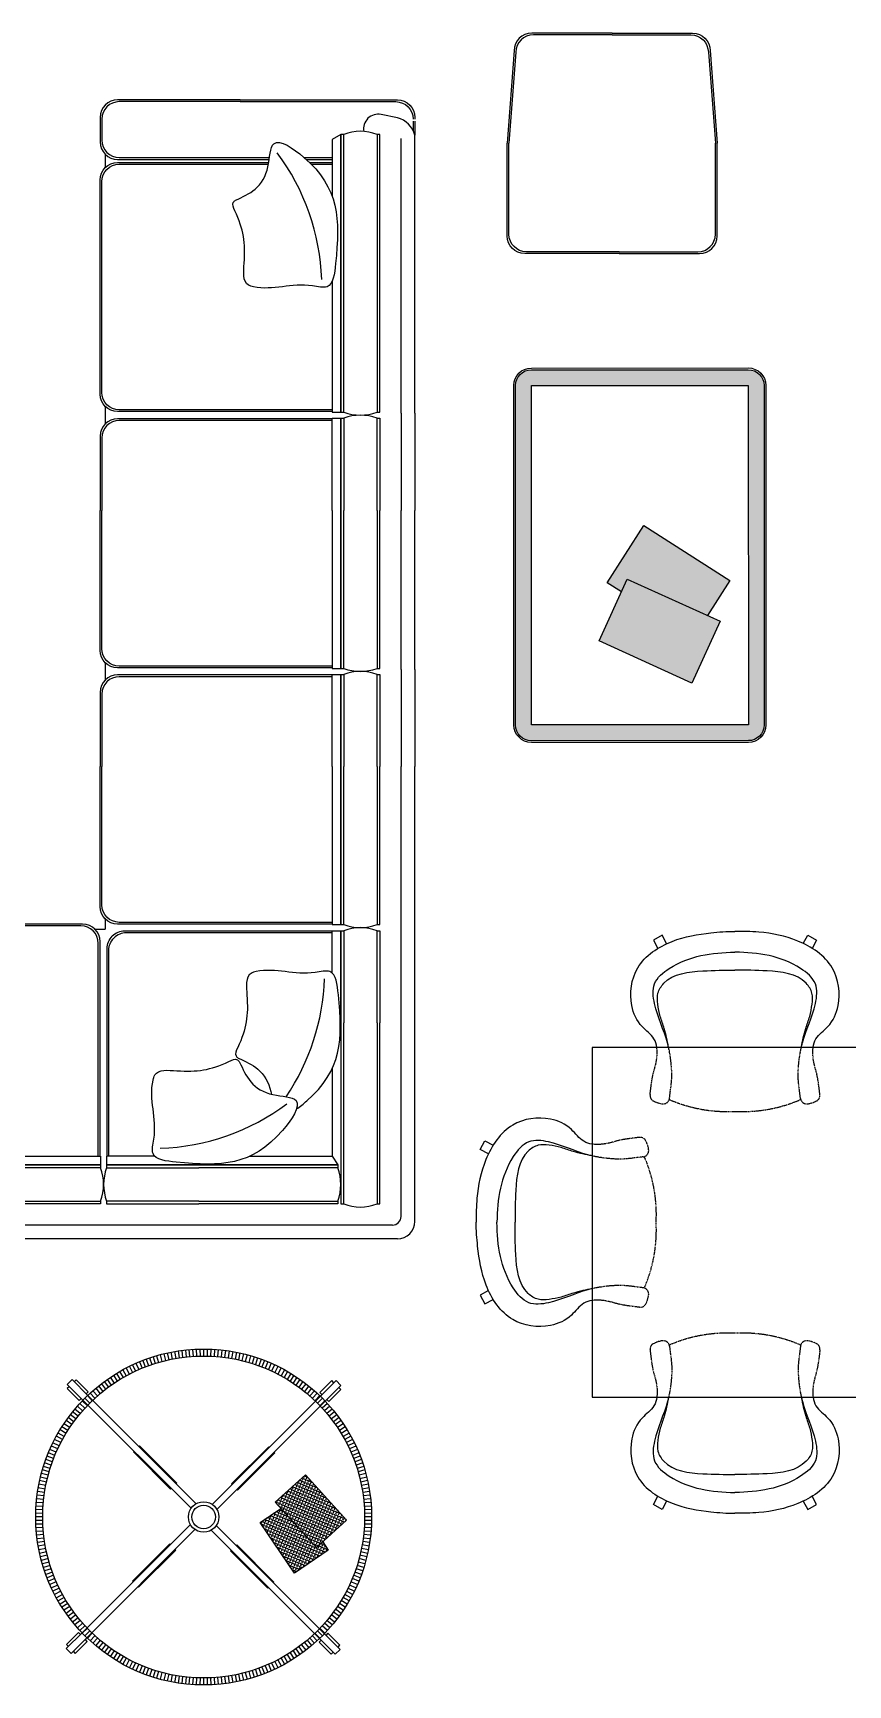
# Model space of a CAD drawing. Header units: millimetres. Extents: x -38686 to 870903, y -23218 to 232707.
# Drawn here: x 44281 to 46609, y 22085 to 26806 of the extents above; entities that cross this region are included whole.
import ezdxf

# ---------------------------------------------------------------- set-up
doc = ezdxf.new("R2010")
doc.units = ezdxf.units.MM
doc.header["$LTSCALE"] = 10
doc.linetypes.add('HIDDEN', pattern=[0.375, 0.25, -0.125])
doc.layers.add('40 - Detail Outline', color=142, linetype='Continuous')

msp = doc.modelspace()

# ---------------------------------------------------------------- hatches: boundary and pattern name
at = {"layer": '40 - Detail Outline'}
h = msp.add_hatch(dxfattribs=at)
h.set_pattern_fill('ANGLE', color=251, scale=2, angle=360.006989, style=0)
h.set_pattern_definition([(0.00699, (11195.629, 5214.442), (-0.001704, 13.97), [10.16, -3.81]), (90.00699, (11195.629, 5214.442), (-13.97, -0.001704), [10.16, -3.81])])
h.paths.add_polyline_path([(45659.669, 25798.702), (45659.786, 24828.702, 0.41421356), (45704.792, 24783.707), (46324.792, 24783.782, 0.41421356), (46369.786, 24828.787), (46369.669, 25798.787, 0.41421356), (46324.663, 25843.782), (45704.663, 25843.707, 0.41421356)])
h.paths.add_polyline_path([(46324.786, 24828.782), (45704.786, 24828.707), (45704.669, 25798.707), (46324.669, 25798.782)], flags=16)
h.paths.add_polyline_path([(46163.387, 24948.005), (46243.877, 25124.947), (45978.671, 25245.587), (45898.182, 25068.645)], flags=0)
h.paths.add_polyline_path([(46207.738, 25141.386), (46271.746, 25241.423), (46026.328, 25398.452), (45921.56, 25234.712), (45961.964, 25208.86), (45978.671, 25245.587)], flags=0)
h = msp.add_hatch(dxfattribs=at)
h.set_pattern_fill('ANGLE', color=251, scale=1.2, angle=156.659779, style=0)
h.set_pattern_definition([(156.65978, (73560.986, 38518.418), (-3.3208658, -7.6960883), [6.096, -2.286]), (246.65978, (73560.986, 38518.418), (7.6960883, -3.3208658), [6.096, -2.286])])
h.paths.add_polyline_path([(44989.024, 22589.725), (44929.977, 22549.838), (45027.832, 22404.979), (45124.48, 22470.267), (45108.37, 22494.116), (45090.433, 22477.856)])
h.paths.add_polyline_path([(45059.438, 22685.708), (44973.025, 22607.374), (45090.433, 22477.856), (45176.846, 22556.19)])

# ---------------------------------------------------------------- linework, layer by layer
at = {"layer": '40 - Detail Outline', "color": 0}
for p, q in [((45366.964, 26554.094), (45366.964, 26526.703)), ((45371.964, 26554.094), (45371.964, 26513.962)), ((45332.445, 25719.431), (45332.445, 26504.772)), ((45371.964, 25719.431), (45371.964, 26513.962)), ((44486.849, 26459.529), (44486.849, 26421.4)), ((44486.849, 25738.639), (44486.849, 25689.209)), ((45332.445, 25719.431), (45332.445, 25441.828)), ((45371.964, 25719.431), (45371.964, 25441.828)), ((45332.445, 24987.239), (45332.445, 25441.828)), ((45371.964, 24987.239), (45371.964, 25441.828)), ((44486.849, 25006.447), (44486.849, 24957.017)), ((45332.445, 24987.239), (45332.445, 24709.636)), ((45371.964, 24987.239), (45371.964, 24709.636)), ((45332.445, 23424.369), (45332.445, 24709.636)), ((45371.964, 23409.851), (45371.964, 24709.636)), ((44486.849, 24274.256), (44486.849, 24244.966)), ((44457.559, 24244.966), (44486.849, 24244.966)), ((45307.445, 23399.369), (43677.515, 23399.369)), ((45321.964, 23359.851), (43682.236, 23359.851))]:
    msp.add_line(p, q, dxfattribs=at)
at = {"layer": '40 - Detail Outline', "color": 252}
for p, q in [((44684.792, 23038.055), (44688.265, 23018.359)), ((44695.124, 23039.761), (44698.167, 23019.994)), ((44705.491, 23041.241), (44708.101, 23021.412)), ((44715.887, 23042.495), (44718.065, 23022.613)), ((44726.309, 23043.521), (44728.052, 23023.597)), ((44736.75, 23044.32), (44738.058, 23024.363)), ((44747.206, 23044.891), (44748.079, 23024.91)), ((44757.672, 23045.233), (44758.109, 23025.238)), ((44768.144, 23045.348), (44768.144, 23025.348)), ((44778.615, 23045.233), (44778.178, 23025.238)), ((44789.081, 23044.891), (44788.208, 23024.91)), ((44799.537, 23044.32), (44798.229, 23024.363)), ((44809.978, 23043.521), (44808.235, 23023.597)), ((44820.4, 23042.495), (44818.222, 23022.613)), ((44830.796, 23041.241), (44828.186, 23021.412)), ((44841.163, 23039.761), (44838.12, 23019.994)), ((44851.495, 23038.055), (44848.022, 23018.359)), ((44546.504, 22991.113), (44555.739, 22973.373)), ((44555.845, 22995.846), (44564.691, 22977.909)), ((44565.287, 23000.375), (44573.739, 22982.249)), ((44574.825, 23004.697), (44582.88, 22986.391)), ((44584.455, 23008.81), (44592.109, 22990.332)), ((44594.173, 23012.711), (44601.422, 22994.071)), ((44603.974, 23016.4), (44610.814, 22997.606)), ((44613.853, 23019.874), (44620.281, 23000.935)), ((44623.805, 23023.132), (44629.819, 23004.057)), ((44633.826, 23026.172), (44639.422, 23006.971)), ((44643.91, 23028.992), (44649.087, 23009.673)), ((44654.054, 23031.592), (44658.808, 23012.165)), ((44664.253, 23033.97), (44668.581, 23014.444)), ((44674.5, 23036.125), (44678.402, 23016.509)), ((44861.787, 23036.125), (44857.885, 23016.509)), ((44872.035, 23033.97), (44867.706, 23014.444)), ((44882.233, 23031.592), (44877.479, 23012.165)), ((44892.377, 23028.992), (44887.2, 23009.673)), ((44902.461, 23026.172), (44896.865, 23006.971)), ((44912.482, 23023.132), (44906.468, 23004.057)), ((44922.434, 23019.874), (44916.006, 23000.935)), ((44932.313, 23016.4), (44925.473, 22997.606)), ((44942.114, 23012.711), (44934.865, 22994.071)), ((44951.832, 23008.81), (44944.178, 22990.332)), ((44961.462, 23004.697), (44953.407, 22986.391)), ((44971, 23000.375), (44962.548, 22982.249)), ((44980.442, 22995.846), (44971.596, 22977.909)), ((44989.783, 22991.113), (44980.548, 22973.373)), ((44475.938, 22946.157), (44488.113, 22930.29)), ((44484.315, 22952.441), (44496.141, 22936.312)), ((44492.827, 22958.541), (44504.298, 22942.158)), ((44501.47, 22964.453), (44512.581, 22947.824)), ((44510.24, 22970.175), (44520.986, 22953.308)), ((44519.132, 22975.705), (44529.508, 22958.607)), ((44528.144, 22981.04), (44538.144, 22963.719)), ((44537.269, 22986.176), (44546.889, 22968.642)), ((44999.018, 22986.176), (44989.398, 22968.642)), ((45008.144, 22981.04), (44998.144, 22963.719)), ((45017.155, 22975.705), (45006.779, 22958.607)), ((45026.047, 22970.175), (45015.301, 22953.308)), ((45034.817, 22964.453), (45023.706, 22947.824)), ((45043.46, 22958.541), (45031.989, 22942.158)), ((45051.972, 22952.441), (45040.146, 22936.312)), ((45060.349, 22946.157), (45048.174, 22930.29)), ((44435.856, 22883.444), (44421.409, 22897.274)), ((44421.409, 22897.274), (44435.856, 22883.444)), ((44442.874, 22890.617), (44428.732, 22904.759)), ((44428.732, 22904.759), (44442.874, 22890.617)), ((44436.217, 22912.082), (44450.048, 22897.635)), ((44443.86, 22919.241), (44457.372, 22904.495)), ((44451.658, 22926.231), (44464.844, 22911.194)), ((44459.605, 22933.049), (44472.461, 22917.728)), ((44467.7, 22939.692), (44480.219, 22924.094)), ((45068.587, 22939.692), (45056.068, 22924.094)), ((45076.682, 22933.049), (45063.826, 22917.728)), ((45084.63, 22926.231), (45071.443, 22911.194)), ((45092.427, 22919.241), (45078.915, 22904.495)), ((45100.07, 22912.082), (45086.24, 22897.635)), ((45100.07, 22912.082), (45086.24, 22897.635)), ((45107.555, 22904.759), (45093.413, 22890.617)), ((45107.555, 22904.759), (45093.413, 22890.617)), ((45114.878, 22897.274), (45100.431, 22883.444)), ((44397.179, 22837.35), (44381.05, 22849.176)), ((44403.201, 22845.378), (44387.334, 22857.553)), ((44409.397, 22853.272), (44393.799, 22865.791)), ((44415.763, 22861.03), (44400.442, 22873.886)), ((44422.297, 22868.647), (44407.26, 22881.834)), ((44428.996, 22876.119), (44414.25, 22889.631)), ((45122.037, 22889.631), (45107.291, 22876.119)), ((45129.027, 22881.834), (45113.99, 22868.647)), ((45135.845, 22873.886), (45120.524, 22861.03)), ((45142.488, 22865.791), (45126.89, 22853.272)), ((45148.953, 22857.553), (45133.086, 22845.378)), ((45155.237, 22849.176), (45139.108, 22837.35)), ((44369.772, 22795.348), (44352.451, 22805.348)), ((44374.884, 22803.983), (44357.786, 22814.359)), ((44380.183, 22812.505), (44363.316, 22823.251)), ((44385.667, 22820.91), (44369.038, 22832.021)), ((44391.334, 22829.193), (44374.951, 22840.664)), ((45161.336, 22840.664), (45144.953, 22829.193)), ((45167.249, 22832.021), (45150.62, 22820.91)), ((45172.971, 22823.251), (45156.104, 22812.505)), ((45178.501, 22814.359), (45161.403, 22803.983)), ((45183.836, 22805.348), (45166.515, 22795.348)), ((44347.1, 22750.611), (44328.794, 22758.666)), ((44351.242, 22759.752), (44333.116, 22768.204)), ((44355.582, 22768.8), (44337.645, 22777.646)), ((44360.119, 22777.752), (44342.378, 22786.987)), ((44364.849, 22786.602), (44347.315, 22796.222)), ((45188.972, 22796.222), (45171.438, 22786.602)), ((45193.909, 22786.987), (45176.169, 22777.752)), ((45198.642, 22777.646), (45180.705, 22768.8)), ((45203.171, 22768.204), (45185.045, 22759.752)), ((45207.493, 22758.666), (45189.187, 22750.611)), ((44329.434, 22703.672), (44310.359, 22709.686)), ((44332.556, 22713.21), (44313.617, 22719.639)), ((44335.885, 22722.677), (44317.091, 22729.517)), ((44339.42, 22732.069), (44320.78, 22739.318)), ((44343.159, 22741.382), (44324.681, 22749.036)), ((45211.606, 22749.036), (45193.128, 22741.382)), ((45215.507, 22739.318), (45196.867, 22732.069)), ((45219.196, 22729.517), (45200.402, 22722.677)), ((45222.67, 22719.639), (45203.731, 22713.21)), ((45225.928, 22709.686), (45206.853, 22703.672)), ((44316.982, 22655.089), (44297.367, 22658.991)), ((44319.047, 22664.91), (44299.521, 22669.239)), ((44321.326, 22674.683), (44301.899, 22679.437)), ((44323.818, 22684.404), (44304.499, 22689.581)), ((44326.521, 22694.069), (44307.32, 22699.665)), ((45228.967, 22699.665), (45209.766, 22694.069)), ((45231.788, 22689.581), (45212.469, 22684.404)), ((45234.388, 22679.437), (45214.961, 22674.683)), ((45236.766, 22669.239), (45217.24, 22664.91)), ((45238.92, 22658.991), (45219.305, 22655.089)), ((44310.878, 22615.426), (44290.996, 22617.604)), ((44312.079, 22625.39), (44292.25, 22628)), ((44313.497, 22635.324), (44293.73, 22638.367)), ((44315.132, 22645.226), (44295.436, 22648.699)), ((45240.851, 22648.699), (45221.155, 22645.226)), ((45242.557, 22638.367), (45222.79, 22635.324)), ((45244.037, 22628), (45224.208, 22625.39)), ((45245.291, 22617.604), (45225.409, 22615.426)), ((44308.144, 22565.348), (44288.144, 22565.348)), ((44308.253, 22575.382), (44288.258, 22575.819)), ((44308.581, 22585.412), (44288.6, 22586.285)), ((44309.128, 22595.433), (44289.171, 22596.741)), ((44309.894, 22605.439), (44289.97, 22607.182)), ((45246.317, 22607.182), (45226.393, 22605.439)), ((45247.116, 22596.741), (45227.159, 22595.433)), ((45247.687, 22586.285), (45227.706, 22585.412)), ((45248.029, 22575.819), (45228.034, 22575.382)), ((45248.144, 22565.348), (45228.144, 22565.348)), ((44308.253, 22555.313), (44288.258, 22554.876)), ((44308.581, 22545.283), (44288.6, 22544.41)), ((44309.128, 22535.262), (44289.171, 22533.954)), ((44309.894, 22525.256), (44289.97, 22523.513)), ((45246.317, 22523.513), (45226.393, 22525.256)), ((45247.116, 22533.954), (45227.159, 22535.262)), ((45247.687, 22544.41), (45227.706, 22545.283)), ((45248.029, 22554.876), (45228.034, 22555.313)), ((44310.878, 22515.269), (44290.996, 22513.091)), ((44312.079, 22505.306), (44292.25, 22502.695)), ((44313.497, 22495.371), (44293.73, 22492.328)), ((44315.132, 22485.469), (44295.436, 22481.996)), ((44316.982, 22475.606), (44297.367, 22471.704)), ((45238.92, 22471.704), (45219.305, 22475.606)), ((45240.851, 22481.996), (45221.155, 22485.469)), ((45242.557, 22492.328), (45222.79, 22495.371)), ((45244.037, 22502.695), (45224.208, 22505.306)), ((45245.291, 22513.091), (45225.409, 22515.269)), ((44319.047, 22465.785), (44299.521, 22461.457)), ((44321.326, 22456.012), (44301.899, 22451.258)), ((44323.818, 22446.291), (44304.499, 22441.114)), ((44326.521, 22436.626), (44307.32, 22431.03)), ((44329.434, 22427.023), (44310.359, 22421.009)), ((45225.928, 22421.009), (45206.853, 22427.023)), ((45228.967, 22431.03), (45209.766, 22436.626)), ((45231.788, 22441.114), (45212.469, 22446.291)), ((45234.388, 22451.258), (45214.961, 22456.012)), ((45236.766, 22461.457), (45217.24, 22465.785)), ((44332.556, 22417.485), (44313.617, 22411.057)), ((44335.885, 22408.018), (44317.091, 22401.178)), ((44339.42, 22398.626), (44320.78, 22391.377)), ((44343.159, 22389.313), (44324.681, 22381.66)), ((44347.1, 22380.084), (44328.794, 22372.029)), ((45207.493, 22372.029), (45189.187, 22380.084)), ((45211.606, 22381.66), (45193.128, 22389.313)), ((45215.507, 22391.377), (45196.867, 22398.626)), ((45219.196, 22401.178), (45200.402, 22408.018)), ((45222.67, 22411.057), (45203.731, 22417.485)), ((44351.242, 22370.943), (44333.116, 22362.491)), ((44355.582, 22361.895), (44337.645, 22353.049)), ((44360.119, 22352.943), (44342.378, 22343.708)), ((44364.849, 22344.093), (44347.315, 22334.473)), ((44369.772, 22335.348), (44352.451, 22325.348)), ((45183.836, 22325.348), (45166.515, 22335.348)), ((45188.972, 22334.473), (45171.438, 22344.093)), ((45193.909, 22343.708), (45176.169, 22352.943)), ((45198.642, 22353.049), (45180.705, 22361.895)), ((45203.171, 22362.491), (45185.045, 22370.943)), ((44374.884, 22326.712), (44357.786, 22316.336)), ((44380.183, 22318.19), (44363.316, 22307.444)), ((44385.667, 22309.785), (44369.038, 22298.674)), ((44391.334, 22301.502), (44374.951, 22290.031)), ((44397.179, 22293.345), (44381.05, 22281.519)), ((44403.201, 22285.317), (44387.334, 22273.142)), ((45148.953, 22273.142), (45133.086, 22285.317)), ((45155.237, 22281.519), (45139.108, 22293.345)), ((45161.336, 22290.031), (45144.953, 22301.502)), ((45167.249, 22298.674), (45150.62, 22309.785)), ((45172.971, 22307.444), (45156.104, 22318.19)), ((45178.501, 22316.336), (45161.403, 22326.712)), ((44409.397, 22277.423), (44393.799, 22264.904)), ((44415.763, 22269.665), (44400.442, 22256.81)), ((44422.297, 22262.048), (44407.26, 22248.862)), ((44407.26, 22248.862), (44422.297, 22262.048)), ((44428.996, 22254.576), (44414.25, 22241.064)), ((44414.25, 22241.064), (44428.996, 22254.576)), ((44435.856, 22247.252), (44421.409, 22233.421)), ((44421.409, 22233.421), (44435.856, 22247.252)), ((44442.874, 22240.078), (44428.732, 22225.936)), ((44442.874, 22240.078), (44428.732, 22225.936)), ((44428.732, 22225.936), (44442.874, 22240.078)), ((44428.732, 22225.936), (44442.874, 22240.078)), ((45107.555, 22225.936), (45093.413, 22240.078)), ((45093.413, 22240.078), (45107.555, 22225.936)), ((45114.878, 22233.421), (45100.431, 22247.252)), ((45100.431, 22247.252), (45114.878, 22233.421)), ((45122.037, 22241.064), (45107.291, 22254.576)), ((45129.027, 22248.862), (45113.99, 22262.048)), ((45135.845, 22256.81), (45120.524, 22269.665)), ((45142.488, 22264.904), (45126.89, 22277.423)), ((44450.048, 22233.06), (44436.217, 22218.613)), ((44450.048, 22233.06), (44436.217, 22218.613)), ((44436.217, 22218.613), (44450.048, 22233.06)), ((44436.217, 22218.613), (44450.048, 22233.06)), ((44457.372, 22226.2), (44443.86, 22211.454)), ((44464.844, 22219.501), (44451.658, 22204.464)), ((44472.461, 22212.967), (44459.605, 22197.646)), ((44480.219, 22206.601), (44467.7, 22191.003)), ((44488.113, 22200.405), (44475.938, 22184.538)), ((44496.141, 22194.383), (44484.315, 22178.254)), ((44504.298, 22188.538), (44492.827, 22172.155)), ((45031.989, 22188.538), (45043.46, 22172.155)), ((45040.146, 22194.383), (45051.972, 22178.254)), ((45048.174, 22200.405), (45060.349, 22184.538)), ((45056.068, 22206.601), (45068.587, 22191.003)), ((45063.826, 22212.967), (45076.682, 22197.646)), ((45071.443, 22219.501), (45084.63, 22204.464)), ((45078.915, 22226.2), (45092.427, 22211.454)), ((45086.24, 22233.06), (45100.07, 22218.613)), ((44512.581, 22182.872), (44501.47, 22166.242)), ((44520.986, 22177.388), (44510.24, 22160.52)), ((44529.508, 22172.088), (44519.132, 22154.99)), ((44538.144, 22166.976), (44528.144, 22149.655)), ((44546.889, 22162.053), (44537.269, 22144.519)), ((44555.739, 22157.323), (44546.504, 22139.582)), ((44564.691, 22152.786), (44555.845, 22134.849)), ((44573.739, 22148.446), (44565.287, 22130.32)), ((44582.88, 22144.304), (44574.825, 22125.998)), ((44592.109, 22140.363), (44584.455, 22121.885)), ((44944.178, 22140.363), (44951.832, 22121.885)), ((44953.407, 22144.304), (44961.462, 22125.998)), ((44962.548, 22148.446), (44971, 22130.32)), ((44971.596, 22152.786), (44980.442, 22134.849)), ((44980.548, 22157.323), (44989.783, 22139.582)), ((44989.398, 22162.053), (44999.018, 22144.519)), ((44998.144, 22166.976), (45008.144, 22149.655)), ((45006.779, 22172.088), (45017.155, 22154.99)), ((45015.301, 22177.388), (45026.047, 22160.52)), ((45023.706, 22182.872), (45034.817, 22166.242)), ((44601.422, 22136.624), (44594.173, 22117.984)), ((44610.814, 22133.089), (44603.974, 22114.295)), ((44620.281, 22129.76), (44613.853, 22110.821)), ((44629.819, 22126.638), (44623.805, 22107.563)), ((44639.422, 22123.725), (44633.826, 22104.524)), ((44649.087, 22121.022), (44643.91, 22101.703)), ((44658.808, 22118.53), (44654.054, 22099.103)), ((44668.581, 22116.251), (44664.253, 22096.725)), ((44678.402, 22114.186), (44674.5, 22094.571)), ((44688.265, 22112.336), (44684.792, 22092.64)), ((44698.167, 22110.701), (44695.124, 22090.934)), ((44708.101, 22109.283), (44705.491, 22089.454)), ((44718.065, 22108.082), (44715.887, 22088.201)), ((44728.052, 22107.098), (44726.309, 22087.174)), ((44738.058, 22106.332), (44736.75, 22086.375)), ((44748.079, 22105.785), (44747.206, 22085.804)), ((44758.109, 22105.457), (44757.672, 22085.462)), ((44768.144, 22105.348), (44768.144, 22085.348)), ((44778.178, 22105.457), (44778.615, 22085.462)), ((44788.208, 22105.785), (44789.081, 22085.804)), ((44798.229, 22106.332), (44799.537, 22086.375)), ((44808.235, 22107.098), (44809.978, 22087.174)), ((44818.222, 22108.082), (44820.4, 22088.201)), ((44828.186, 22109.283), (44830.796, 22089.454)), ((44838.12, 22110.701), (44841.163, 22090.934)), ((44848.022, 22112.336), (44851.495, 22092.64)), ((44857.885, 22114.186), (44861.787, 22094.571)), ((44867.706, 22116.251), (44872.035, 22096.725)), ((44877.479, 22118.53), (44882.233, 22099.103)), ((44887.2, 22121.022), (44892.377, 22101.703)), ((44896.865, 22123.725), (44902.461, 22104.524)), ((44906.468, 22126.638), (44912.482, 22107.563)), ((44916.006, 22129.76), (44922.434, 22110.821)), ((44925.473, 22133.089), (44932.313, 22114.295)), ((44934.865, 22136.624), (44942.114, 22117.984))]:
    msp.add_line(p, q, dxfattribs=at)
at = {"layer": '40 - Detail Outline', "color": 0}
for points in [[(45935.569, 26805.884), (45705.663, 26805.86, 0.41421356), (45655.668, 26755.856), (45635.694, 26490.854)], [(45935.569, 26800.884), (45710.663, 26800.861, 0.41421356), (45660.668, 26750.856), (45640.694, 26490.854)], [(45935.569, 26805.884), (46165.471, 26805.909, -0.41421356), (46215.477, 26755.914), (46235.506, 26490.913)], [(45935.569, 26800.884), (46160.472, 26800.908, -0.41421356), (46210.477, 26750.914), (46230.506, 26490.913)], [(44872.084, 26614.845), (44522.204, 26614.845, 0.41421356), (44472.204, 26564.845), (44472.204, 26494.884, 0.41421356), (44522.204, 26444.884), (44955.613, 26444.884)], [(44872.084, 26609.845), (44527.204, 26609.845, 0.41421356), (44477.204, 26559.845), (44477.204, 26499.884, 0.41421356), (44527.204, 26449.884), (44956.315, 26449.884)], [(44872.084, 26614.845), (45321.964, 26614.845, -0.41421356), (45371.964, 26564.845), (45371.964, 26559.845)], [(44872.084, 26609.845), (45316.964, 26609.845, -0.41421356), (45366.964, 26559.845)], [(45371.964, 26069.834), (45371.964, 26513.962, 0.25814287), (45321.964, 26563.962), (45275.356, 26573.308, 0.5290298), (45225.609, 26524.735, 0.3850498)], [(45955.632, 26175.886), (45685.726, 26175.859, -0.41421356), (45635.721, 26225.854), (45635.694, 26490.854)], [(45955.631, 26180.886), (45690.725, 26180.859, -0.41421356), (45640.72, 26230.854), (45640.694, 26490.854)], [(45955.631, 26180.886), (46180.534, 26180.906, 0.41421356), (46230.529, 26230.91), (46230.506, 26490.913)], [(45955.632, 26175.886), (46185.534, 26175.906, 0.41421356), (46235.53, 26225.91), (46235.506, 26490.913)], [(45135.668, 25723.994), (44522.204, 25723.994, -0.41421356), (44472.204, 25773.994), (44472.204, 26386.045, -0.41421356), (44522.204, 26436.045), (44954.309, 26436.045)], [(45135.668, 25728.994), (44527.204, 25728.994, -0.41421356), (44477.204, 25778.994), (44477.204, 26381.045, -0.41421356), (44527.204, 26431.045), (44953.48, 26431.045)], [(45135.668, 25703.853), (44522.204, 25703.853, 0.41421356), (44472.204, 25653.853), (44472.204, 25441.828)], [(45135.668, 25698.853), (44527.204, 25698.853, 0.41421356), (44477.204, 25648.853), (44477.204, 25441.828)], [(45135.668, 24991.803), (44522.204, 24991.803, -0.41421356), (44472.204, 25041.803), (44472.204, 25441.828)], [(45135.668, 24996.803), (44527.204, 24996.803, -0.41421356), (44477.204, 25046.803), (44477.204, 25441.828)], [(45135.668, 24971.662), (44522.204, 24971.662, 0.41421356), (44472.204, 24921.662), (44472.204, 24709.636)], [(45135.668, 24966.662), (44527.204, 24966.662, 0.41421356), (44477.204, 24916.662), (44477.204, 24709.636)], [(45135.668, 24259.611), (44522.204, 24259.611, -0.41421356), (44472.204, 24309.611), (44472.204, 24709.636)], [(45135.668, 24264.611), (44527.204, 24264.611, -0.41421356), (44477.204, 24314.611), (44477.204, 24709.636)], [(44472.204, 23596.147), (44472.204, 24209.611, 0.41421356), (44422.204, 24259.611), (43810.153, 24259.611, 0.41421356), (43760.153, 24209.611), (43760.153, 23777.506)], [(44467.204, 23596.147), (44467.204, 24204.611, 0.41421356), (44417.204, 24254.611), (43815.153, 24254.611, 0.41421356), (43765.153, 24204.611), (43765.153, 23778.335)], [(44492.345, 23596.147), (44492.345, 24189.47, -0.19891237), (44506.989, 24224.825, -0.19891237)], [(44497.345, 23596.147), (44497.345, 24184.47, -0.19891237), (44511.989, 24219.825, -0.19891237)], [(45135.668, 24239.47), (44542.345, 24239.47, 0.19891237), (44506.989, 24224.825, 0.19891237)], [(45135.668, 24234.47), (44547.345, 24234.47, 0.19891237), (44511.989, 24219.825, 0.19891237)]]:
    msp.add_lwpolyline(points, format="xyb", dxfattribs=at)
for points in [[(45135.668, 26097.147), (45135.668, 25722.633), (45160.375, 25722.633), (45160.375, 26516.358), (45135.668, 26501.747), (45135.668, 26338.591)], [(45055.523, 26449.884), (45135.668, 26449.884)], [(45061.144, 26444.884), (45135.668, 26444.884)], [(45070.574, 26436.045), (45135.668, 26436.045)], [(45075.623, 26431.045), (45135.668, 26431.045)], [(45135.668, 25441.828), (45135.668, 25705.214), (45160.375, 25705.214), (45160.375, 25441.828)], [(45160.375, 25441.828), (45160.375, 25705.214), (45168.631, 25705.214), (45168.631, 25441.828)], [(45263.708, 25441.828), (45263.708, 25705.214), (45271.964, 25705.214), (45271.964, 25441.828)], [(45135.668, 25441.828), (45135.668, 24990.441), (45160.375, 24990.441), (45160.375, 25441.828)], [(45160.375, 25441.828), (45160.375, 24990.441), (45168.631, 24990.441), (45168.631, 25441.828)], [(45263.708, 25441.828), (45263.708, 24990.441), (45271.964, 24990.441), (45271.964, 25441.828)], [(45961.964, 25208.86), (45921.56, 25234.712), (46026.328, 25398.452), (46271.746, 25241.423), (46207.738, 25141.386)], [(45135.668, 24709.636), (45135.668, 24973.023), (45160.375, 24973.023), (45160.375, 24709.636)], [(45160.375, 24709.636), (45160.375, 24973.023), (45168.631, 24973.023), (45168.631, 24709.636)], [(45263.708, 24709.636), (45263.708, 24973.023), (45271.964, 24973.023), (45271.964, 24709.636)], [(45135.668, 24709.636), (45135.668, 24258.25), (45160.375, 24258.25), (45160.375, 24709.636)], [(45160.375, 24709.636), (45160.375, 24258.25), (45168.631, 24258.25), (45168.631, 24709.636)], [(45263.708, 24709.636), (45263.708, 24258.25), (45271.964, 24258.25), (45271.964, 24709.636)], [(45135.668, 24119.539), (45135.668, 24240.831), (45160.375, 24240.831), (45160.375, 23977.445)], [(45160.375, 23977.445), (45160.375, 24240.831), (45168.631, 24240.831), (45168.631, 23977.445)], [(45263.708, 23977.445), (45263.708, 24240.831), (45271.964, 24240.831), (45271.964, 23977.445)], [(46091.366, 24204.039), (46078.565, 24227.69), (46053.3, 24214.015), (46066.147, 24190.278)], [(46481.823, 24204.039), (46494.624, 24227.69), (46519.89, 24214.015), (46507.042, 24190.278)], [(45160.375, 23977.445), (45160.375, 23459.851), (45168.631, 23459.851), (45168.631, 23977.445)], [(45263.708, 23977.445), (45263.708, 23459.851), (45271.964, 23459.851), (45271.964, 23977.445)], [(45135.668, 23846.681), (45135.668, 23596.147)], [(45581.787, 23602.636), (45558.136, 23615.437), (45571.81, 23640.703), (45595.548, 23627.856)], [(44099.051, 23596.147), (44473.565, 23596.147), (44473.565, 23571.44), (43679.84, 23571.44), (43694.451, 23596.147), (43857.607, 23596.147)], [(44628.588, 23596.147), (44490.984, 23596.147), (44490.984, 23571.44), (44754.37, 23571.44)], [(44754.37, 23571.44), (44490.984, 23571.44), (44490.984, 23563.184), (44754.37, 23563.184)], [(44899.312, 23596.147), (45135.668, 23596.147), (45151.354, 23571.44), (44754.37, 23571.44)], [(44754.37, 23571.44), (45151.354, 23571.44), (45151.354, 23563.184), (44754.37, 23563.184)], [(44754.37, 23468.107), (44490.984, 23468.107), (44490.984, 23459.851), (44754.37, 23459.851)], [(44754.37, 23468.107), (45151.354, 23468.107), (45151.354, 23459.851), (44754.37, 23459.851)], [(45581.787, 23212.18), (45558.136, 23199.379), (45571.81, 23174.113), (45595.548, 23186.96)], [(44423.164, 22899.098), (44378.213, 22944.05), (44391.986, 22957.823), (44436.987, 22912.822)], [(44432.385, 22917.424), (44438.126, 22923.166), (44403.877, 22957.415), (44398.135, 22951.674)], [(45140.696, 22949.129), (45134.847, 22954.979), (45100.597, 22920.73), (45106.447, 22914.88)], [(45101.894, 22910.327), (45146.846, 22955.279), (45160.619, 22941.505), (45115.618, 22896.504)], [(44384.362, 22937.9), (44378.512, 22932.051), (44412.762, 22897.801), (44418.611, 22903.651)], [(45120.22, 22901.107), (45125.962, 22895.365), (45160.211, 22929.614), (45154.47, 22935.356)], [(46091.366, 22610.777), (46078.565, 22587.126), (46053.3, 22600.801), (46066.147, 22624.538)], [(46481.823, 22610.777), (46494.624, 22587.126), (46519.89, 22600.801), (46507.042, 22624.538)], [(45108.37, 22494.116), (45124.48, 22470.267), (45027.832, 22404.979), (44929.977, 22549.838), (44989.024, 22589.725)], [(44434.393, 22220.368), (44389.441, 22175.417), (44375.668, 22189.19), (44420.669, 22234.191)], [(44416.067, 22229.589), (44410.325, 22235.33), (44376.076, 22201.081), (44381.817, 22195.339)], [(44395.591, 22181.566), (44401.44, 22175.716), (44435.69, 22209.966), (44429.84, 22215.815)], [(45103.903, 22213.271), (45098.161, 22207.529), (45132.41, 22173.28), (45138.152, 22179.021)], [(45113.123, 22231.597), (45158.075, 22186.645), (45144.301, 22172.872), (45099.3, 22217.873)], [(45151.925, 22192.795), (45157.775, 22198.644), (45123.526, 22232.894), (45117.676, 22227.044)]]:
    msp.add_lwpolyline(points, dxfattribs=at)
for points in [[(45160.375, 26516.358), (45160.375, 25722.633), (45168.631, 25722.633), (45168.631, 26516.358)], [(45263.708, 26516.358), (45263.708, 25722.633), (45271.964, 25722.633), (45271.964, 26516.358)], [(45704.669, 25798.707), (46324.669, 25798.782), (46324.786, 24828.782), (45704.786, 24828.707)], [(45898.182, 25068.645), (45978.671, 25245.587), (46243.877, 25124.947), (46163.387, 24948.005)], [(48628.418, 23907.408), (45878.418, 23907.408), (45878.418, 22907.408), (48628.418, 22907.408)], [(43679.84, 23571.44), (44473.565, 23571.44), (44473.565, 23563.184), (43679.84, 23563.184)], [(43679.84, 23468.107), (44473.565, 23468.107), (44473.565, 23459.851), (43679.84, 23459.851)], [(45176.846, 22556.19), (45090.433, 22477.856), (44973.025, 22607.374), (45059.438, 22685.708)]]:
    msp.add_lwpolyline(points, close=True, dxfattribs=at)
for points in [[(45704.663, 25848.707), (46324.663, 25848.782, -0.41421356), (46374.669, 25798.788), (46374.786, 24828.788, -0.41421356), (46324.792, 24778.782), (45704.792, 24778.707, -0.41421356), (45654.786, 24828.701), (45654.669, 25798.701, -0.41421356)], [(45704.663, 25843.707), (46324.663, 25843.782, -0.41421356), (46369.669, 25798.787), (46369.786, 24828.787, -0.41421356), (46324.792, 24783.782), (45704.792, 24783.707, -0.41421356), (45659.786, 24828.702), (45659.669, 25798.702, -0.41421356)]]:
    msp.add_lwpolyline(points, format="xyb", close=True, dxfattribs=at)
at = {"layer": '40 - Detail Outline', "color": 251}
for points in [[(44732.173, 22590.09), (44423.164, 22899.098)], [(44436.987, 22912.822), (44746.529, 22603.28)], [(44792.885, 22601.318), (45101.894, 22910.327)], [(45115.618, 22896.504), (44806.076, 22586.962)], [(44569.115, 22753.147), (44567.326, 22751.358), (44673.735, 22644.949), (44675.524, 22646.738)], [(44689.297, 22660.512), (44691.141, 22662.355), (44584.732, 22768.764), (44582.888, 22766.921)], [(44955.943, 22764.376), (44954.154, 22766.165), (44847.745, 22659.756), (44849.534, 22657.967)], [(44863.308, 22644.194), (44865.151, 22642.35), (44971.56, 22748.759), (44969.717, 22750.603)], [(44420.669, 22234.191), (44730.211, 22543.733)], [(44743.402, 22529.377), (44434.393, 22220.368)], [(45099.3, 22217.873), (44789.758, 22527.415)], [(44804.114, 22540.606), (45113.123, 22231.597)], [(44672.979, 22486.501), (44671.136, 22488.345), (44564.727, 22381.936), (44566.57, 22380.092)], [(44580.344, 22366.319), (44582.133, 22364.53), (44688.542, 22470.939), (44686.753, 22472.728)], [(44846.99, 22470.183), (44845.146, 22468.34), (44951.555, 22361.931), (44953.399, 22363.774)], [(44967.172, 22377.548), (44968.961, 22379.337), (44862.552, 22485.746), (44860.763, 22483.957)]]:
    msp.add_lwpolyline(points, dxfattribs=at)
at = {"layer": '40 - Detail Outline', "color": 252}
msp.add_circle((44768.144, 22565.348), 480, dxfattribs=at)
at = {"layer": '40 - Detail Outline', "color": 0}
msp.add_circle((44768.144, 22565.348), 460, dxfattribs=at)
at = {"layer": '40 - Detail Outline', "color": 251}
for radius in [43.658, 33.658]:
    msp.add_circle((44768.144, 22565.348), radius, dxfattribs=at)
at = {"layer": '40 - Detail Outline', "color": 0}
for centre, radius, start, end in [((45216.169, 26390.973), 134.094, 69.236306, 110.763694), ((45216.169, 25848.018), 134.094, 249.236306, 290.763694), ((45216.169, 25579.829), 134.094, 69.236306, 110.763694), ((45216.169, 25115.826), 134.094, 249.236306, 290.763694), ((45216.169, 24847.638), 134.094, 69.236306, 110.763694), ((45216.169, 24383.635), 134.094, 249.236306, 290.763694), ((45216.169, 24115.446), 134.094, 69.236306, 110.763694), ((44348.18, 23515.646), 134.094, 339.236306, 20.763694), ((44616.369, 23515.646), 134.094, 159.236306, 200.763694), ((45025.969, 23515.646), 134.094, 339.236306, 20.763694), ((45216.169, 23585.236), 134.094, 249.236306, 290.763694), ((45307.445, 23424.369), 25, 270, 0), ((45321.964, 23409.851), 50, 270, 0)]:
    msp.add_arc(centre, radius, start, end, dxfattribs=at)
at = {"layer": '40 - Detail Outline', "color": 252}
for centre, start, end in [((44461.742, 26079.266), 1.974088, 36.629366), ((44469.713, 24125.514), 326.116294, 358.025912), ((44621.959, 24262.783), 271.974088, 306.629366)]:
    msp.add_arc(centre, 644.126, start, end, dxfattribs=at)
at = {"layer": '40 - Detail Outline', "color": 252, "linetype": 'HIDDEN'}
for centre, radius, start, end in [((46061.738, 23770.159), 18, 173.378009, 242.226309), ((46090.216, 23824.232), 79.113, 242.226309, 261.904108), ((46081.609, 23763.728), 18, 261.904108, 353.42101), ((46264.486, 24139.927), 415.996, 246.572477, 273.0465), ((46308.703, 24139.927), 415.996, 266.9535, 293.427523), ((46491.58, 23763.728), 18, 186.57899, 278.095892), ((46482.974, 23824.232), 79.113, 278.095892, 297.773691), ((46511.451, 23770.159), 18, 297.773691, 6.621991), ((46015.666, 23632.264), 18, 27.773691, 96.621991), ((46022.098, 23612.394), 18, 276.57899, 8.095892), ((45961.594, 23603.787), 79.113, 8.095892, 27.773691), ((45645.898, 23429.517), 415.996, 356.9535, 23.427523), ((45645.898, 23385.299), 415.996, 336.572477, 3.0465), ((46022.098, 23202.422), 18, 351.904108, 83.42101), ((45961.594, 23211.029), 79.113, 332.226309, 351.904108), ((46015.666, 23182.552), 18, 263.378009, 332.226309), ((46264.486, 22674.889), 415.996, 86.9535, 113.427523), ((46308.703, 22674.889), 415.996, 66.572477, 93.0465), ((46061.738, 23044.657), 18, 117.773691, 186.621991), ((46090.216, 22990.585), 79.113, 98.095892, 117.773691), ((46081.609, 23051.088), 18, 6.57899, 98.095892), ((46491.58, 23051.088), 18, 81.904108, 173.42101), ((46482.974, 22990.585), 79.113, 62.226309, 81.904108), ((46511.451, 23044.657), 18, 353.378009, 62.226309)]:
    msp.add_arc(centre, radius, start, end, dxfattribs=at)
at = {"layer": '40 - Detail Outline', "color": 252}
for points in [[(44859.086, 26328.157), (44915.342, 26359.979), (44952.031, 26423.623), (44969.153, 26489.715), (45054.76, 26450.549), (45145.26, 26147.016), (45120.8, 26080.924), (45079.219, 26083.372), (44910.45, 26080.924), (44896.067, 26085.899), (44884.036, 26148.513), (44857.566, 26297.822), (44852.754, 26321.903), (44859.08, 26328.157)], [(44870.85, 23865.44), (44902.672, 23809.183), (44966.316, 23772.494), (45032.408, 23755.373), (44993.242, 23669.765), (44689.709, 23579.266), (44623.617, 23603.725), (44626.065, 23645.306), (44623.617, 23814.075), (44628.593, 23828.458), (44691.206, 23840.49), (44840.515, 23866.959), (44864.597, 23871.772), (44870.85, 23865.446)]]:
    msp.add_spline(points, degree=3, dxfattribs=at)
at = {"layer": '40 - Detail Outline', "color": 0}
for points, knots in [([(46063.186, 23907.408), (46061.979, 23915.881), (46055.062, 23939.618), (46012.738, 23967.827), (45980.638, 24038.568), (45996.777, 24148.479), (46102.174, 24217.404), (46203.187, 24234.182), (46263.677, 24238.938), (46286.595, 24238.658)], [235.34112772, 235.34112772, 235.34112772, 235.34112772, 264.87011946, 319.0722322, 393.35255403, 514.58460498, 652.9596846, 778.44212858, 854.77538687, 854.77538687, 854.77538687, 854.77538687]), ([(46510.003, 23907.408), (46511.21, 23915.881), (46518.127, 23939.618), (46560.451, 23967.827), (46592.551, 24038.568), (46576.413, 24148.479), (46471.016, 24217.404), (46370.003, 24238.071), (46309.512, 24238.938), (46286.595, 24238.658)], [235.34112772, 235.34112772, 235.34112772, 235.34112772, 264.87011946, 319.0722322, 393.35255403, 514.58460498, 652.9596846, 778.44212858, 854.77538687, 854.77538687, 854.77538687, 854.77538687]), ([(46096.821, 23907.408), (46095.864, 23911.583), (46085.331, 23953.745), (46057.289, 24008.788), (46047.888, 24093.765), (46135.749, 24166.859), (46219.986, 24178.198), (46286.595, 24179.538)], [242.84889415, 242.84889415, 242.84889415, 242.84889415, 257.28309262, 388.88451064, 451.41041497, 519.09887007, 734.076606, 734.076606, 734.076606, 734.076606]), ([(46476.368, 23907.408), (46477.325, 23911.583), (46487.858, 23953.745), (46515.9, 24008.788), (46525.301, 24093.765), (46437.441, 24166.859), (46353.203, 24178.198), (46286.595, 24179.538)], [242.84889415, 242.84889415, 242.84889415, 242.84889415, 257.28309262, 388.88451064, 451.41041497, 519.09887007, 734.076606, 734.076606, 734.076606, 734.076606]), ([(45878.418, 23630.817), (45869.945, 23632.024), (45846.207, 23638.941), (45817.999, 23681.265), (45747.258, 23713.364), (45637.347, 23697.226), (45568.421, 23591.829), (45547.755, 23490.816), (45546.888, 23430.325), (45547.168, 23407.408)], [235.34112772, 235.34112772, 235.34112772, 235.34112772, 264.87011946, 319.0722322, 393.35255403, 514.58460498, 652.9596846, 778.44212858, 854.77538687, 854.77538687, 854.77538687, 854.77538687]), ([(45878.418, 23597.182), (45874.242, 23598.138), (45832.081, 23608.671), (45777.038, 23636.714), (45692.06, 23646.114), (45618.966, 23558.254), (45607.627, 23474.016), (45606.287, 23407.408)], [242.84889415, 242.84889415, 242.84889415, 242.84889415, 257.28309262, 388.88451064, 451.41041497, 519.09887007, 734.076606, 734.076606, 734.076606, 734.076606]), ([(45878.418, 23183.999), (45869.945, 23182.792), (45846.207, 23175.875), (45817.999, 23133.551), (45747.258, 23101.452), (45637.347, 23117.59), (45568.421, 23222.987), (45551.644, 23324), (45546.888, 23384.491), (45547.168, 23407.408)], [235.34112772, 235.34112772, 235.34112772, 235.34112772, 264.87011946, 319.0722322, 393.35255403, 514.58460498, 652.9596846, 778.44212858, 854.77538687, 854.77538687, 854.77538687, 854.77538687]), ([(45878.418, 23217.634), (45874.242, 23216.678), (45832.081, 23206.145), (45777.038, 23178.102), (45692.06, 23168.702), (45618.966, 23256.562), (45607.627, 23340.8), (45606.287, 23407.408)], [242.84889415, 242.84889415, 242.84889415, 242.84889415, 257.28309262, 388.88451064, 451.41041497, 519.09887007, 734.076606, 734.076606, 734.076606, 734.076606]), ([(46063.186, 22907.408), (46061.979, 22898.935), (46055.062, 22875.198), (46012.738, 22846.99), (45980.638, 22776.248), (45996.777, 22666.337), (46102.174, 22597.412), (46203.187, 22580.634), (46263.677, 22575.878), (46286.595, 22576.158)], [235.34112772, 235.34112772, 235.34112772, 235.34112772, 264.87011946, 319.0722322, 393.35255403, 514.58460498, 652.9596846, 778.44212858, 854.77538687, 854.77538687, 854.77538687, 854.77538687]), ([(46096.821, 22907.408), (46095.864, 22903.233), (46085.331, 22861.071), (46057.289, 22806.028), (46047.888, 22721.051), (46135.749, 22647.957), (46219.986, 22636.618), (46286.595, 22635.278)], [242.84889415, 242.84889415, 242.84889415, 242.84889415, 257.28309262, 388.88451064, 451.41041497, 519.09887007, 734.076606, 734.076606, 734.076606, 734.076606]), ([(46476.368, 22907.408), (46477.325, 22903.233), (46487.858, 22861.071), (46515.9, 22806.028), (46525.301, 22721.051), (46437.441, 22647.957), (46353.203, 22636.618), (46286.595, 22635.278)], [242.84889415, 242.84889415, 242.84889415, 242.84889415, 257.28309262, 388.88451064, 451.41041497, 519.09887007, 734.076606, 734.076606, 734.076606, 734.076606]), ([(46510.003, 22907.408), (46511.21, 22898.935), (46518.127, 22875.198), (46560.451, 22846.99), (46592.551, 22776.248), (46576.413, 22666.337), (46471.016, 22597.412), (46370.003, 22576.745), (46309.512, 22575.878), (46286.595, 22576.158)], [235.34112772, 235.34112772, 235.34112772, 235.34112772, 264.87011946, 319.0722322, 393.35255403, 514.58460498, 652.9596846, 778.44212858, 854.77538687, 854.77538687, 854.77538687, 854.77538687])]:
    msp.add_open_spline(points, degree=3, knots=knots, dxfattribs=at)
at = {"layer": '40 - Detail Outline', "color": 252}
for points, knots in [([(45033.727, 23731.445), (45043.621, 23738.313), (45164.348, 23834.869), (45166.298, 23948.583), (45144.767, 24135.114), (45038.39, 24106.397), (44970.904, 24138.472), (44886.314, 24115.369), (44898.154, 24014.108), (44889.673, 23954.176), (44855.27, 23885.995), (44864.576, 23878.592), (44867.051, 23876.623)], [272.02790636, 272.02790636, 272.02790636, 272.02790636, 300.50981778, 617.24715186, 687.7198688, 729.37266148, 898.15952412, 913.37871501, 977.1374461, 1128.7743995, 1153.33248501, 1162.22803547, 1162.22803547, 1162.22803547, 1162.22803547]), ([(46096.821, 23907.408), (46093.323, 23925.475), (46087.5, 23955.546), (46071.958, 23995.266), (46065.892, 24028.97), (46063.143, 24063.147), (46098.297, 24117.4), (46187.33, 24127.129), (46256.919, 24127.947), (46286.595, 24127.708)], [0, 0, 0, 0, 55.10812508, 91.72533472, 127.17979826, 158.28747581, 191.37462492, 308.67024429, 398.81818725, 398.81818725, 398.81818725, 398.81818725]), ([(46476.368, 23907.408), (46479.867, 23925.475), (46485.689, 23955.546), (46501.231, 23995.266), (46507.297, 24028.97), (46510.046, 24063.147), (46474.893, 24117.4), (46385.859, 24127.129), (46316.27, 24127.947), (46286.595, 24127.708)], [0, 0, 0, 0, 55.10812508, 91.72533472, 127.17979826, 158.28747581, 191.37462492, 308.67024429, 398.81818725, 398.81818725, 398.81818725, 398.81818725]), ([(44867.057, 23876.624), (44887.222, 23867.466), (44930.306, 23847.901), (44955.178, 23806.585), (44961.023, 23776.181), (44961.468, 23773.639)], [0, 0, 0, 0, 64.63299139, 138.09484378, 144.71708598, 144.71708598, 144.71708598, 144.71708598]), ([(45878.418, 23597.182), (45860.351, 23600.68), (45830.28, 23606.502), (45790.56, 23622.044), (45756.856, 23628.111), (45722.679, 23630.859), (45668.426, 23595.706), (45658.697, 23506.673), (45657.879, 23437.084), (45658.118, 23407.408)], [0, 0, 0, 0, 55.10812508, 91.72533472, 127.17979826, 158.28747581, 191.37462492, 308.67024429, 398.81818725, 398.81818725, 398.81818725, 398.81818725]), ([(45878.418, 23217.634), (45860.351, 23214.136), (45830.28, 23208.314), (45790.56, 23192.772), (45756.856, 23186.705), (45722.679, 23183.957), (45668.426, 23219.11), (45658.697, 23308.143), (45657.879, 23377.732), (45658.118, 23407.408)], [0, 0, 0, 0, 55.10812508, 91.72533472, 127.17979826, 158.28747581, 191.37462492, 308.67024429, 398.81818725, 398.81818725, 398.81818725, 398.81818725]), ([(46096.821, 22907.408), (46093.323, 22889.341), (46087.5, 22859.27), (46071.958, 22819.55), (46065.892, 22785.846), (46063.143, 22751.669), (46098.297, 22697.416), (46187.33, 22687.687), (46256.919, 22686.869), (46286.595, 22687.108)], [0, 0, 0, 0, 55.10812508, 91.72533472, 127.17979826, 158.28747581, 191.37462492, 308.67024429, 398.81818725, 398.81818725, 398.81818725, 398.81818725]), ([(46476.368, 22907.408), (46479.867, 22889.341), (46485.689, 22859.27), (46501.231, 22819.55), (46507.297, 22785.846), (46510.046, 22751.669), (46474.893, 22697.416), (46385.859, 22687.687), (46316.27, 22686.869), (46286.595, 22687.108)], [0, 0, 0, 0, 55.10812508, 91.72533472, 127.17979826, 158.28747581, 191.37462492, 308.67024429, 398.81818725, 398.81818725, 398.81818725, 398.81818725])]:
    msp.add_open_spline(points, degree=3, knots=knots, dxfattribs=at)
at = {"layer": '40 - Detail Outline', "color": 252, "linetype": 'HIDDEN'}
for points, knots in [([(46043.858, 23772.235), (46046.218, 23792.558), (46051.987, 23837.851), (46062.8, 23859.358), (46064.84, 23895.794), (46063.186, 23907.408)], [42.49597872, 42.49597872, 42.49597872, 42.49597872, 110.41697417, 194.86361449, 235.34112772, 235.34112772, 235.34112772, 235.34112772]), ([(46099.491, 23761.666), (46103.258, 23794.33), (46108.802, 23819.483), (46103.172, 23879.686), (46096.821, 23907.408)], [37.37165312, 37.37165312, 37.37165312, 37.37165312, 147.01258633, 242.84889415, 242.84889415, 242.84889415, 242.84889415]), ([(46473.699, 23761.666), (46469.931, 23794.33), (46464.387, 23819.483), (46470.017, 23879.686), (46476.368, 23907.408)], [37.37165312, 37.37165312, 37.37165312, 37.37165312, 147.01258633, 242.84889415, 242.84889415, 242.84889415, 242.84889415]), ([(46529.331, 23772.235), (46526.972, 23792.558), (46521.203, 23837.851), (46510.389, 23859.358), (46508.349, 23895.794), (46510.003, 23907.408)], [42.49597872, 42.49597872, 42.49597872, 42.49597872, 110.41697417, 194.86361449, 235.34112772, 235.34112772, 235.34112772, 235.34112772]), ([(46013.59, 23650.144), (45993.267, 23647.785), (45947.974, 23642.016), (45926.468, 23631.203), (45890.032, 23629.162), (45878.418, 23630.817)], [42.49597872, 42.49597872, 42.49597872, 42.49597872, 110.41697417, 194.86361449, 235.34112772, 235.34112772, 235.34112772, 235.34112772]), ([(46024.16, 23594.512), (45991.495, 23590.745), (45966.342, 23585.2), (45906.14, 23590.831), (45878.418, 23597.182)], [37.37165312, 37.37165312, 37.37165312, 37.37165312, 147.01258633, 242.84889415, 242.84889415, 242.84889415, 242.84889415]), ([(46024.16, 23220.304), (45991.495, 23224.071), (45966.342, 23229.616), (45906.14, 23223.985), (45878.418, 23217.634)], [37.37165312, 37.37165312, 37.37165312, 37.37165312, 147.01258633, 242.84889415, 242.84889415, 242.84889415, 242.84889415]), ([(46013.59, 23164.672), (45993.267, 23167.031), (45947.974, 23172.8), (45926.468, 23183.613), (45890.032, 23185.654), (45878.418, 23183.999)], [42.49597872, 42.49597872, 42.49597872, 42.49597872, 110.41697417, 194.86361449, 235.34112772, 235.34112772, 235.34112772, 235.34112772]), ([(46043.858, 23042.581), (46046.218, 23022.258), (46051.987, 22976.965), (46062.8, 22955.458), (46064.84, 22919.023), (46063.186, 22907.408)], [42.49597872, 42.49597872, 42.49597872, 42.49597872, 110.41697417, 194.86361449, 235.34112772, 235.34112772, 235.34112772, 235.34112772]), ([(46099.491, 23053.15), (46103.258, 23020.486), (46108.802, 22995.333), (46103.172, 22935.13), (46096.821, 22907.408)], [37.37165312, 37.37165312, 37.37165312, 37.37165312, 147.01258633, 242.84889415, 242.84889415, 242.84889415, 242.84889415]), ([(46473.699, 23053.15), (46469.931, 23020.486), (46464.387, 22995.333), (46470.017, 22935.13), (46476.368, 22907.408)], [37.37165312, 37.37165312, 37.37165312, 37.37165312, 147.01258633, 242.84889415, 242.84889415, 242.84889415, 242.84889415]), ([(46529.331, 23042.581), (46526.972, 23022.258), (46521.203, 22976.965), (46510.389, 22955.458), (46508.349, 22919.023), (46510.003, 22907.408)], [42.49597872, 42.49597872, 42.49597872, 42.49597872, 110.41697417, 194.86361449, 235.34112772, 235.34112772, 235.34112772, 235.34112772])]:
    msp.add_open_spline(points, degree=3, knots=knots, dxfattribs=at)

doc.saveas('drawing.dxf')
